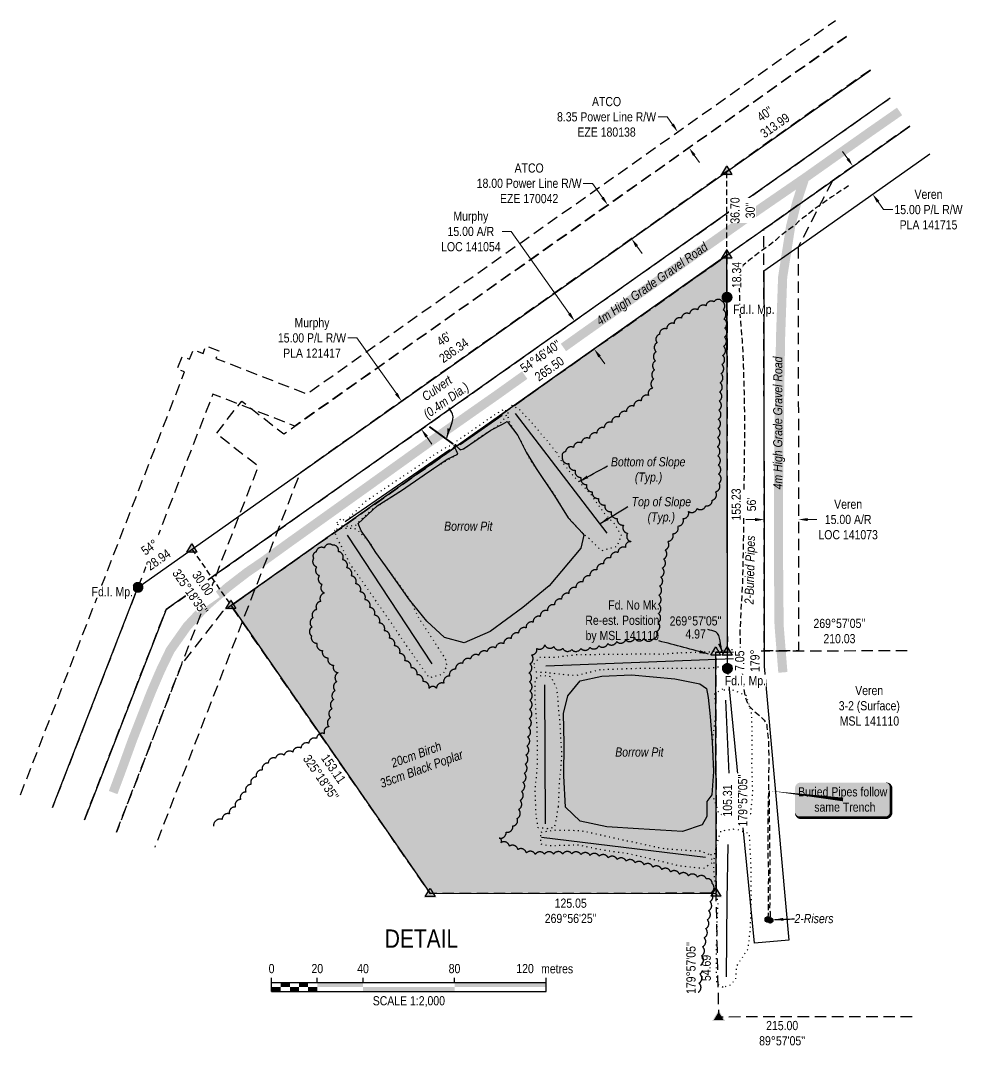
# Model space of a CAD drawing. Extents: x 504234 to 508182, y 6029505 to 6032525.
# Drawn here: x 506170 to 507200, y 6029527 to 6030646 of the extents above; entities that cross this region are included whole.
import ezdxf
from ezdxf.enums import TextEntityAlignment as Align

# ---------------------------------------------------------------- set-up
doc = ezdxf.new("R2010")
doc.units = 0
doc.header["$LTSCALE"] = 5
doc.header["$PDSIZE"] = 0.5
for name, pattern in [('0', [1, 1, 0]), ('foc-ACCESSROAD', [3.75, 2.5, -1.25]), ('foc-FLOWLINE', [3.75, 2.5, -1.25]), ('foc-TOPO', [1, 0.2, -0.8]), ('foc-TRAV', [1.875, 1.25, -0.625]), ('UG_PIPE', [1.875, 1.25, -0.625])]:
    doc.linetypes.add(name, pattern=pattern)
doc.layers.get('Defpoints').update_dxf_attribs({"color": 9})
for name, color, linetype, lineweight in [('AS-GENERAL', 48, 'Continuous', 18), ('C-AR-T', 13, 'Continuous', 9), ('C-RW-T', 13, 'Continuous', 9), ('C-WS-T', 13, 'Continuous', 9), ('F-AR-T', 190, 'Continuous', 9), ('F-EZE-T', 190, 'Continuous', 9), ('F-RW-T', 190, 'Continuous', 9), ('T-TEXT', 48, 'Continuous', 18)]:
    doc.layers.add(name, color=color, linetype=linetype, lineweight=lineweight)
for name, color, linetype in [('AS-PIPE-UG', 44, 'UG_PIPE'), ('AS-PIPE-UG-T', 44, 'Continuous'), ('AS-ROADS', 254, 'Continuous'), ('AS-SYMBOL', 7, 'Continuous'), ('C-AR', 13, 'foc-ACCESSROAD'), ('C-RW', 13, 'Continuous'), ('C-WS', 13, 'foc-ACCESSROAD'), ('CG-NOTES', 7, 'Continuous'), ('DETAIL-T', 7, 'Continuous'), ('F-AR', 190, 'foc-ACCESSROAD'), ('F-EZE', 190, 'foc-FLOWLINE'), ('F-RW', 190, 'Continuous'), ('L-BD', 7, 'Continuous'), ('L-MON', 1, 'Continuous'), ('P-PROPOSED', 10, 'Continuous'), ('P-PROPOSED-H', 21, 'Continuous'), ('P-TRAV', 4, 'foc-TRAV'), ('T-BUSH', 110, '0'), ('T-BUSH-T', 110, 'Continuous'), ('T-LOW-AREA', 48, 'foc-TOPO'), ('T-SLOPE', 48, 'Continuous'), ('T-WATER', 160, 'Continuous'), ('T-WATER-H', 133, 'Continuous'), ('T-WATER-T', 170, 'Continuous')]:
    doc.layers.add(name, color=color, linetype=linetype)
doc.styles.add('80', font='ARIALN.TTF', dxfattribs={"height": 10})
doc.styles.add('80CG', font='ARIALN.TTF', dxfattribs={"height": 10})
doc.styles.add('80L', font='ARIALN.TTF', dxfattribs={"height": 10})
doc.styles.add('80LS', font='ARIALNI.TTF', dxfattribs={"height": 10})
doc.dimstyles.new('Compass 5 000', dxfattribs={"dimscale": 5, "dimtxt": 9, "dimasz": 2, "dimexe": 0.2, "dimexo": 0.0625, "dimgap": 0.5, "dimtad": 0, "dimtih": 1, "dimtoh": 1, "dimzin": 0, "dimdsep": 46, "dimtxsty": '80CG', "dimcen": 0.1, "dimse1": 1, "dimse2": 1, "dimclrd": 256, "dimclrt": 256, "dimaunit": 1, "dimadec": 4, "dimazin": 0, "dimtfac": 0.06, "dimtofl": 0, "dimtmove": 0, "dimatfit": 1, "dimfxl": 0.2, "dimtolj": 1, "dimtzin": 0, "dimlwd": -1, "dimarcsym": 0})

# ---------------------------------------------------------------- blocks, each defined once
blk = doc.blocks.new('TRIA')
blk.add_hatch(color=255).paths.add_polyline_path([(-0.04, 1.52), (-1.47, -0.87), (1.39, -0.87)])
blk = doc.blocks.new('TRIAA')
blk.add_blockref('TRIA', (0, 0))
blk = doc.blocks.new('TRIB')
at = {"color": 1}
blk.add_lwpolyline([(-1.12, -0.67), (-0.04, 1.13), (1.04, -0.67)], close=True, dxfattribs=at)
blk = doc.blocks.new('TRIBB')
blk.add_blockref('TRIB', (0, 0))
blk = doc.blocks.new('TRICC')
for name in ['TRIAA', 'TRIBB']:
    blk.add_blockref(name, (0, 0))
blk = doc.blocks.new('plspike')
blk.add_blockref('TRICC', (0, 0))
blk = doc.blocks.new('*D52')
at = {"layer": 'C-AR-T', "transparency": 16777216}
for p, q in [((506973, 6030101.3), (506963, 6030101.3)), ((507030.5, 6030101.4), (507040.5, 6030101.4))]:
    blk.add_line(p, q, dxfattribs=at)
for points in [[(506973, 6030103), (506973, 6030099.6), (506983, 6030101.3)], [(507030.5, 6030103), (507030.5, 6030099.7), (507020.5, 6030101.4)]]:
    blk.add_solid(points, dxfattribs=at)
at = {"layer": 'Defpoints', "color": 0, "transparency": 16777216}
for p in [(506982.9, 6030228), (507020.4, 6030228), (507020.5, 6030101.4)]:
    blk.add_point(p, dxfattribs=at)
at = {"layer": 'C-AR-T', "transparency": 16777216, "insert": (507074.8, 6030101.4), "char_height": 10, "attachment_point": 5, "style": '80CG'}
blk.add_mtext('\\A1;Veren\\P15.00 A/R\\PLOC 141073', dxfattribs=at)
blk = doc.blocks.new('fdia')
at = {"color": 255, "const_width": 1}
blk.add_lwpolyline([(-0.5, 0, 1), (0.5, 0, 1)], format="xyb", close=True, dxfattribs=at)
blk = doc.blocks.new('Fdiaa')
blk.add_blockref('fdia', (0, 0))
blk = doc.blocks.new('fdib')
at = {"color": 1, "const_width": 1.6}
blk.add_lwpolyline([(-0.4, 0, 1), (0.4, 0, 1)], format="xyb", close=True, dxfattribs=at)
at = {"color": 1}
blk.add_circle((0, 0), 0.8, dxfattribs=at)
blk = doc.blocks.new('Fdibb')
blk.add_blockref('fdib', (0, 0))
blk = doc.blocks.new('fdicc')
for name in ['Fdibb', 'Fdiaa']:
    blk.add_blockref(name, (0, 0))
blk = doc.blocks.new('FDI')
blk.add_blockref('fdicc', (0, 0))
blk = doc.blocks.new('RISER')
h = blk.add_hatch(color=255)
h.dxf.hatch_style = 1
edge = h.paths.add_edge_path()
edge.add_arc((0, 0), 0.7, 0, 360)
blk.add_hatch(color=48).paths.add_polyline_path([(0.58, -0.15), (-0.58, -0.15, 0.774597)])
at = {"color": 48}
blk.add_line((-0.58, -0.15), (0.58, -0.15), dxfattribs=at)
blk.add_circle((0, 0), 0.6, dxfattribs=at)
blk = doc.blocks.new('*D53')
at = {"layer": 'Defpoints', "color": 0, "transparency": 16777216}
for p in [(506861.3, 6030479.6), (506812.1, 6030444.9), (506887.3, 6030442.9)]:
    blk.add_point(p, dxfattribs=at)
at = {"layer": 'F-EZE-T', "transparency": 16777216}
for p, q in [((506795.4, 6030468.6), (506785.4, 6030468.6)), ((506806.4, 6030453.1), (506795.4, 6030468.6)), ((506843.9, 6030400), (506849.6, 6030391.8))]:
    blk.add_line(p, q, dxfattribs=at)
for points in [[(506807.7, 6030454), (506805, 6030452.1), (506812.1, 6030444.9)], [(506845.2, 6030400.9), (506842.5, 6030399), (506838.1, 6030408.1)]]:
    blk.add_solid(points, dxfattribs=at)
at = {"layer": 'F-EZE-T', "transparency": 16777216, "insert": (506726.2, 6030468.6), "char_height": 10, "attachment_point": 5, "style": '80CG'}
blk.add_mtext('\\A1;ATCO\\P18.00 Power Line R/W\\PEZE 170042', dxfattribs=at)
blk = doc.blocks.new('*D54')
at = {"layer": 'Defpoints', "color": 0, "transparency": 16777216}
for p in [(506775.8, 6030318.3), (506788.1, 6030326.9), (506809.7, 6030296.3)]:
    blk.add_point(p, dxfattribs=at)
at = {"layer": 'F-AR-T', "transparency": 16777216}
for p, q in [((506706.7, 6030416), (506696.7, 6030416)), ((506770, 6030326.4), (506706.7, 6030416)), ((506803.2, 6030279.5), (506808.9, 6030271.3))]:
    blk.add_line(p, q, dxfattribs=at)
for points in [[(506771.4, 6030327.4), (506768.7, 6030325.5), (506775.8, 6030318.3)], [(506804.5, 6030280.4), (506801.8, 6030278.5), (506797.4, 6030287.6)]]:
    blk.add_solid(points, dxfattribs=at)
at = {"layer": 'F-AR-T', "transparency": 16777216, "insert": (506662.5, 6030416), "char_height": 10, "attachment_point": 5, "style": '80CG'}
blk.add_mtext('\\A1;Murphy\\P15.00 A/R\\PLOC 141054', dxfattribs=at)
blk = doc.blocks.new('*D55')
at = {"layer": 'Defpoints', "color": 0, "transparency": 16777216}
for p in [(506888.4, 6030524.7), (506888.6, 6030524.9), (506900.6, 6030507.4)]:
    blk.add_point(p, dxfattribs=at)
at = {"layer": 'F-EZE-T', "transparency": 16777216}
for p, q in [((506877.1, 6030541.2), (506867.1, 6030541.2)), ((506882.9, 6030533), (506877.1, 6030541.2)), ((506906.6, 6030499.4), (506912.4, 6030491.2))]:
    blk.add_line(p, q, dxfattribs=at)
for points in [[(506884.2, 6030534), (506881.5, 6030532.1), (506888.6, 6030524.9)], [(506908, 6030500.3), (506905.3, 6030498.4), (506900.9, 6030507.5)]]:
    blk.add_solid(points, dxfattribs=at)
at = {"layer": 'F-EZE-T', "transparency": 16777216, "insert": (506810.8, 6030541.2), "char_height": 10, "attachment_point": 5, "style": '80CG'}
blk.add_mtext('\\A1;ATCO\\P8.35 Power Line R/W\\PEZE 180138', dxfattribs=at)
blk = doc.blocks.new('*D56')
at = {"layer": 'C-RW-T', "transparency": 16777216}
for p, q in [((507074.3, 6030495.4), (507068.6, 6030503.5)), ((507107.5, 6030448.4), (507113.5, 6030439.9)), ((507113.5, 6030439.9), (507123.5, 6030439.9))]:
    blk.add_line(p, q, dxfattribs=at)
for points in [[(507075.7, 6030496.3), (507073, 6030494.4), (507080.1, 6030487.2)], [(507108.8, 6030449.4), (507106.1, 6030447.5), (507101.7, 6030456.6)]]:
    blk.add_solid(points, dxfattribs=at)
at = {"layer": 'Defpoints', "color": 0, "transparency": 16777216}
for p in [(507125.4, 6030519.2), (507147, 6030488.6), (507101.7, 6030456.6)]:
    blk.add_point(p, dxfattribs=at)
at = {"layer": 'C-RW-T', "transparency": 16777216, "insert": (507162.6, 6030439.9), "char_height": 10, "attachment_point": 5, "style": '80CG'}
blk.add_mtext('\\A1;Veren\\P15.00 P/L R/W\\PPLA 141715', dxfattribs=at)
blk = doc.blocks.new('*U57')
h = blk.add_hatch(color=50)
edge = h.paths.add_edge_path()
edge.add_line((-46.5, -20), (46.5, -20))
edge.add_arc((46.5, -14), 6, 270, 360)
edge.add_line((52.5, -14), (52.5, 12.5))
edge.add_arc((46.5, 12.5), 6, 0, 90)
edge.add_line((46.5, 18.5), (-46.5, 18.5))
edge.add_arc((-46.5, 12.5), 6, 90, 180)
edge.add_line((-52.5, 12.5), (-52.5, -14))
edge.add_arc((-46.5, -14), 6, 180, 270)
at = {"flags": 128}
blk.add_lwpolyline([(-46.5, -20, 3, 3, 0), (46.5, -20, 3, 3, 0.414214), (52.5, -14, 3, 3, 0), (52.5, 12.5, 3, 0, 0.414214), (46.5, 18.5, 0, 0, 0), (-46.5, 18.5, 0, 0, 0.414214), (-52.5, 12.5, 0, 0, 0), (-52.5, -14, 0, 3, 0.414214)], format="xyseb", close=True, dxfattribs=at)
at = {"color": 1, "style": '80'}
blk.add_attdef('ENTER_TEXT_001', (-26.8, -4.9), '', height=10, dxfattribs=at)
blk = doc.blocks.new('*U39')
at = {"color": 0}
for p, q in [((-150, 0), (-150, 15)), ((-100, 10), (-100, 15)), ((-50, 10), (-50, 15)), ((50, 10), (50, 15)), ((150.2, 0), (150.2, 15)), ((-150, 10), (150.2, 10)), ((-150, 0), (150.2, 0))]:
    blk.add_line(p, q, dxfattribs=at)
for points in [[(-150, 5), (-140, 5), (-150, 0), (-140, 0)], [(-140, 10), (-130, 10), (-140, 5), (-130, 5)], [(-130, 5), (-120, 5), (-130, 0), (-120, 0)], [(-120, 10), (-110, 10), (-120, 5), (-110, 5)], [(-110, 5), (-100, 5), (-110, 0), (-100, 0)], [(-100, 10), (-50, 10), (-100, 5), (-50, 5)], [(-50, 5), (50, 5), (-50, 0), (50, 0)], [(50, 10), (150.2, 10), (50, 5), (150.2, 5)]]:
    blk.add_solid(points, dxfattribs=at)
at = {"color": 0, "style": '80'}
blk.add_text('metres', height=10, dxfattribs=at).set_placement((162.2, 20), align=Align.CENTER)
at = {"color": 0, "char_height": 10, "style": '80'}
for s, insert, attachment_point in [('0', (-150, 30.2), 2), ('20', (-100, 30.2), 2), ('40', (-50, 30.2), 2), ('80', (50, 30.2), 2), ('120', (136.7, 30.2), 3), ('SCALE 1:2,000', (0.1, -5), 2)]:
    blk.add_mtext(s, dxfattribs=dict(at, insert=insert, attachment_point=attachment_point))
blk = doc.blocks.new('STRIA')
blk.add_hatch(color=255).paths.add_polyline_path([(-0.04, 1.52), (-1.47, -0.87), (1.39, -0.87)])
blk = doc.blocks.new('STRIAA')
blk.add_blockref('STRIA', (0, 0))
blk = doc.blocks.new('STRIB')
at = {"color": 1}
blk.add_solid([(-1.12, -0.67), (-0.04, 1.13), (1.04, -0.67)], dxfattribs=at)
blk = doc.blocks.new('STRIBB')
blk.add_blockref('STRIB', (0, 0))
blk = doc.blocks.new('STRICC')
for name in ['STRIAA', 'STRIBB']:
    blk.add_blockref(name, (0, 0))
blk = doc.blocks.new('fdspike')
blk.add_blockref('STRICC', (0, 0))
blk = doc.blocks.new('*D59')
at = {"layer": 'Defpoints', "color": 0, "transparency": 16777216}
for p in [(506586.8, 6030230.7), (506565.9, 6030215.9), (506587.5, 6030185.3)]:
    blk.add_point(p, dxfattribs=at)
at = {"layer": 'F-RW-T', "transparency": 16777216}
for p, q in [((506538, 6030299.8), (506528, 6030299.8)), ((506581.1, 6030238.9), (506538, 6030299.8)), ((506614.2, 6030191.9), (506620, 6030183.8))]:
    blk.add_line(p, q, dxfattribs=at)
for points in [[(506582.4, 6030239.8), (506579.7, 6030237.9), (506586.8, 6030230.7)], [(506615.6, 6030192.9), (506612.8, 6030191), (506608.4, 6030200.1)]]:
    blk.add_solid(points, dxfattribs=at)
at = {"layer": 'F-RW-T', "transparency": 16777216, "insert": (506488.9, 6030299.8), "char_height": 10, "attachment_point": 5, "style": '80CG'}
blk.add_mtext('\\A1;Murphy\\P15.00 P/L R/W\\PPLA 121417', dxfattribs=at)

msp = doc.modelspace()

# ---------------------------------------------------------------- hatches: boundary and pattern name
at = {"layer": 'P-PROPOSED-H'}
h = msp.add_hatch(color=256, dxfattribs=at)
h.dxf.hatch_style = 1
h.paths.add_polyline_path([(506930.534, 6029693.166), (506930.254, 6029956.514), (506942.797, 6029956.553), (506942.359, 6030389.983), (506400.461, 6030007.393), (506618.223, 6029692.843)])
at = {"layer": 'T-WATER-H'}
h = msp.add_hatch(color=256, dxfattribs=at)
h.dxf.hatch_style = 1
h.paths.add_polyline_path([(506785.946, 6030084.214), (506782.531, 6030070.041), (506748.269, 6030028.874), (506719.401, 6030005.346), (506683.661, 6029979.019), (506655.141, 6029966.791), (506633.639, 6029972.664), (506614.276, 6029990.316), (506595.651, 6030013.616), (506569.089, 6030050.826), (506558.701, 6030065.206), (506550.874, 6030077.516), (506542.781, 6030088.874), (506539.499, 6030097.029), (506560.034, 6030116.314), (506586.584, 6030133.071), (506611.396, 6030150.151), (506636.531, 6030167.226), (506648.196, 6030172.924), (506647.199, 6030175.801), (506644.679, 6030180.639), (506644.229, 6030182.934), (506646.116, 6030182.216), (506646.954, 6030181.451), (506650.936, 6030177.569), (506654.296, 6030178.564), (506684.466, 6030199.064), (506697.266, 6030205.716), (506702.126, 6030208.639), (506713.981, 6030193.276), (506722.794, 6030174.934), (506733.966, 6030157.179), (506754.036, 6030127.299), (506768.981, 6030103.406), (506784.706, 6030086.309)])
h = msp.add_hatch(color=256, dxfattribs=at)
h.dxf.hatch_style = 1
h.paths.add_polyline_path([(506915.314, 6029767.814), (506893.824, 6029760.766), (506845.581, 6029763.619), (506811.129, 6029765.611), (506781.991, 6029771.746), (506765.796, 6029787.349), (506764.051, 6029821.339), (506764.329, 6029856.856), (506763.911, 6029889.626), (506768.471, 6029908.981), (506782.051, 6029925.019), (506805.791, 6029930.246), (506838.191, 6029931.811), (506885.489, 6029927.376), (506912.639, 6029921.774), (506919.909, 6029916.656), (506921.846, 6029907.046), (506924.106, 6029886.304), (506926.149, 6029858.194), (506927.769, 6029826.194), (506925.906, 6029800.549), (506920.341, 6029793.221), (506920.451, 6029776.896)])

# ---------------------------------------------------------------- linework, layer by layer
at = {"layer": 'AS-GENERAL', "const_width": 1.999, "flags": 128}
msp.add_lwpolyline([(506643.259, 6030183.784), (506617.141, 6030202.851)], dxfattribs=at)
at = {"layer": 'AS-PIPE-UG', "flags": 128}
for points in [[(507075.121, 6030465.846), (507057.046, 6030453.746), (507038.006, 6030440.649), (507027.871, 6030432.449), (507025.041, 6030430.456), (507020.514, 6030426.906), (507016.776, 6030422.679), (507012.171, 6030419.781), (507001.519, 6030411.954), (506995.384, 6030406.271), (506988.529, 6030400.879), (506978.384, 6030393.446), (506972.849, 6030389.584), (506968.219, 6030385.704), (506965.444, 6030383.736), (506959.816, 6030379.034), (506957.829, 6030376.396), (506956.141, 6030372.246), (506955.849, 6030360.174), (506955.874, 6030351.269), (506956.006, 6030342.886), (506956.411, 6030325.164), (506958.964, 6030297.021), (506960.241, 6030269.279), (506961.061, 6030240.909), (506961.559, 6030208.656), (506961.386, 6030183.554), (506961.124, 6030158.646), (506960.699, 6030122.494), (506960.581, 6030093.599), (506959.821, 6030057.959), (506959.111, 6030028.029), (506957.664, 6030003.081), (506956.474, 6029979.644), (506956.811, 6029962.619), (506957.214, 6029952.041), (506958.646, 6029938.206), (506959.986, 6029925.536), (506960.691, 6029917.181), (506962.296, 6029908.049), (506963.759, 6029903.574), (506965.436, 6029899.134), (506971.604, 6029892.286), (506977.949, 6029887.384), (506981.046, 6029884.156), (506982.944, 6029882.056), (506984.181, 6029880.274), (506985.871, 6029877.546), (506985.846, 6029874.751), (506987.499, 6029862.529), (506988.039, 6029842.524), (506987.799, 6029805.104), (506987.046, 6029780.844), (506987.146, 6029731.189), (506987.701, 6029716.524), (506987.376, 6029690.311), (506987.256, 6029676.034), (506987.324, 6029672.586), (506986.991, 6029664.536)], [(506988.354, 6029805.021), (506988.544, 6029780.949), (506989.161, 6029730.994), (506989.304, 6029716.706), (506989.174, 6029690.484), (506988.924, 6029676.431), (506989.441, 6029673.064), (506989.669, 6029663.596)]]:
    msp.add_lwpolyline(points, dxfattribs=at)
at = {"layer": 'AS-ROADS', "const_width": 9.995, "flags": 128}
for points in [[(507130.978, 6030547.179), (507097.651, 6030523.969), (507027.354, 6030474.354), (506962.889, 6030430.059), (506876.414, 6030369.096), (506782.791, 6030302.959), (506691.604, 6030237.899), (506616.529, 6030185.334), (506544.004, 6030133.354), (506465.946, 6030077.651), (506435.074, 6030055.371), (506418.156, 6030043.854), (506396.461, 6030027.159), (506373.459, 6030007.134), (506352.564, 6029984.966), (506334.041, 6029958.731), (506323.599, 6029937.051), (506313.331, 6029913.176), (506302.944, 6029886.809), (506292.746, 6029860.636), (506281.761, 6029830.354), (506271.631, 6029803.164)], [(507003.476, 6029934.416), (506999.331, 6029985.876), (506998.699, 6030056.794), (506998.614, 6030126.364), (506999.096, 6030181.916), (506999.974, 6030242.074), (507000.961, 6030300.914), (507003.209, 6030365.954), (507012.036, 6030422.169), (507018.786, 6030448.339), (507027.311, 6030474.329)]]:
    msp.add_lwpolyline(points, dxfattribs=at)
at = {"layer": 'C-AR', "flags": 128}
for points in [[(507020.181, 6030399.033), (507020.631, 6029958.094), (506983.122, 6029958.058), (506982.71, 6030372.556), (506982.664, 6030418.414), (507057.575, 6030471.311), (507020.181, 6030399.033)], [(506942.797, 6029956.553), (506930.254, 6029956.514), (506930.534, 6029693.166), (506618.223, 6029692.843), (506400.464, 6030007.389), (506942.359, 6030389.983), (506942.797, 6029956.553)]]:
    msp.add_lwpolyline(points, close=True, dxfattribs=at)
at = {"layer": 'C-RW'}
msp.add_lwpolyline([(507163.925, 6030500.517), (507020.182, 6030399.018), (506982.71, 6030372.556), (506983.111, 6029958.058), (506983.086, 6029940.693), (507009.928, 6029642.076), (506972.577, 6029638.736), (506942.879, 6029938.686), (506942.469, 6030344.166), (506942.359, 6030389.983), (506982.665, 6030418.4), (507057.567, 6030471.287), (507142.309, 6030531.13)], dxfattribs=at)
at = {"layer": 'C-WS', "flags": 128}
msp.add_lwpolyline([(507144.594, 6029558.213), (506933.546, 6029557.986), (506930.534, 6029693.166), (506930.254, 6029956.514), (506942.797, 6029956.553), (506983.122, 6029958.058), (507020.631, 6029958.094), (507144.163, 6029958.215)], dxfattribs=at)
at = {"layer": 'CG-NOTES', "flags": 128}
msp.add_lwpolyline([(506988.937, 6029805.067, 0, 3.998, 0), (507069.23, 6029795.623, 0, 0, 0)], format="xyseb", dxfattribs=at)
at = {"layer": 'F-AR', "flags": 128}
for points in [[(506240.265, 6029773.384), (506329.44, 6030003.088), (507120.668, 6030561.779)], [(507142.306, 6030531.135), (507057.571, 6030471.298), (506982.665, 6030418.405), (506945.187, 6030391.941), (506415.724, 6030018.117), (506391.23, 6030000.823), (506346.556, 6029943.576), (506275.217, 6029759.817)]]:
    msp.add_lwpolyline(points, dxfattribs=at)
at = {"layer": 'F-EZE', "flags": 128}
for points in [[(506170.386, 6029800.51), (506349.759, 6030262.606), (506341.663, 6030265.831), (506347.211, 6030279.758), (506355.247, 6030276.556), (506359.342, 6030287.017), (506369.869, 6030282.899), (506373.084, 6030291.087), (506387.039, 6030285.61), (506383.832, 6030277.439), (506483.225, 6030238.6), (507060.867, 6030646.471)], [(507073.089, 6030629.162), (506470.18, 6030203.435), (506423.971, 6030221.489), (506409.276, 6030227.215), (506380.596, 6030238.437), (506298.577, 6030027.172), (506205.379, 6029786.926)], [(506275.219, 6029759.816), (506346.558, 6029943.574), (506384.843, 6030042.193), (506409.384, 6030105.407), (506430.346, 6030159.406), (506384.415, 6030195.284), (506409.29, 6030227.181), (506412.117, 6030230.746), (506423.971, 6030221.489), (506458.047, 6030194.869), (506470.18, 6030203.435), (507073.09, 6030629.161)], [(507099.048, 6030592.398), (506475.887, 6030152.363), (506451.339, 6030089.142), (506426.82, 6030025.966), (506414.205, 6029993.476), (506317.17, 6029743.532)]]:
    msp.add_lwpolyline(points, dxfattribs=at)
at = {"layer": 'F-RW'}
for points in [[(506205.443, 6029786.901), (506298.575, 6030027.174), (507099.045, 6030592.403)], [(507120.67, 6030561.777), (506329.44, 6030003.075), (506240.267, 6029773.383)]]:
    msp.add_lwpolyline(points, dxfattribs=at)
at = {"layer": 'P-PROPOSED'}
msp.add_lwpolyline([(506930.534, 6029693.166), (506930.254, 6029956.514), (506942.797, 6029956.553), (506942.359, 6030389.983), (506400.461, 6030007.393), (506618.223, 6029692.843)], close=True, dxfattribs=at)
at = {"layer": 'P-TRAV'}
msp.add_line((506357.792, 6030069.027), (506400.461, 6030007.393), dxfattribs=at)
at = {"layer": 'P-TRAV', "flags": 128}
msp.add_lwpolyline([(506942.359, 6030389.983), (506942.266, 6030481.678)], dxfattribs=at)
at = {"layer": 'T-BUSH', "flags": 128}
msp.add_lwpolyline([(506910.948, 6029585.033, 0.52056705), (506911.847, 6029594.988, 0.52056705), (506912.746, 6029604.942, 0.52056705), (506913.646, 6029614.896, 0.52056705), (506914.545, 6029624.85, 0.52056705), (506915.727, 6029634.767, 0.52056705), (506917.43, 6029644.616, 0.52056705), (506919.134, 6029654.464, 0.52056705), (506920.837, 6029664.313, 0.52056705), (506922.377, 6029674.186, 0.52056705), (506923.717, 6029684.091, 0.52056705), (506925.056, 6029693.995, 0.52056705), (506926.208, 6029703.915, 0.52056705), (506919.953, 6029708.832, 0.52056705), (506910.181, 6029710.908, 0.52056705), (506900.276, 6029712.24, 0.52056705), (506890.436, 6029713.898, 0.52056705), (506880.778, 6029716.474, 0.52056705), (506871.121, 6029719.05, 0.52056705), (506861.464, 6029721.626, 0.52056705), (506851.807, 6029724.202, 0.52056705), (506842.063, 6029726.391, 0.52056705), (506832.236, 6029728.215, 0.52056705), (506822.409, 6029730.04, 0.52056705), (506812.583, 6029731.864, 0.52056705), (506802.75, 6029733.646, 0.52056705), (506792.795, 6029734.533, 0.52056705), (506782.839, 6029735.421, 0.52056705), (506772.882, 6029736.245, 0.52056705), (506762.888, 6029736.114, 0.52056705), (506752.894, 6029735.983, 0.52056705), (506742.9, 6029735.851, 0.52056705), (506732.906, 6029735.72, 0.52056705), (506723.211, 6029737.177, 0.52056705), (506713.944, 6029740.923, 0.52056705), (506704.678, 6029744.669, 0.52056705), (506695.412, 6029748.414, 0.52056705), (506693.527, 6029753.427, 0.52056705), (506701.013, 6029760.049, 0.52056705), (506708.5, 6029766.671, 0.52056705), (506713.08, 6029774.897, 0.52056705), (506714.696, 6029784.76, 0.52056705), (506716.311, 6029794.624, 0.52056705), (506717.927, 6029804.487, 0.52056705), (506719.543, 6029814.35, 0.52056705), (506720.842, 6029824.255, 0.52056705), (506721.801, 6029834.203, 0.52056705), (506722.76, 6029844.152, 0.52056705), (506723.72, 6029854.1, 0.52056705), (506724.679, 6029864.049, 0.52056705), (506725.638, 6029873.997, 0.52056705), (506726.362, 6029883.961, 0.52056705), (506726.658, 6029893.951, 0.52056705), (506726.953, 6029903.941, 0.52056705), (506727.056, 6029913.93, 0.52056705), (506726.545, 6029923.911, 0.52056705), (506726.033, 6029933.893, 0.52056705), (506727.157, 6029943.796, 0.52056705), (506728.624, 6029953.682, 0.52056705), (506734.528, 6029960.635, 0.52056705), (506743.32, 6029964.386, 0.52056705), (506753.14, 6029962.527, 0.52056705), (506762.96, 6029960.668, 0.52056705), (506772.795, 6029959.269, 0.52056705), (506782.712, 6029960.509, 0.52056705), (506792.63, 6029961.75, 0.52056705), (506802.455, 6029963.499, 0.52056705), (506812.177, 6029965.82, 0.52056705), (506821.906, 6029968.1, 0.52056705), (506831.75, 6029969.833, 0.52056705), (506841.593, 6029971.567, 0.52056705), (506851.566, 6029971.28, 0.52056705), (506861.55, 6029970.819, 0.52056705), (506865.441, 6029979.012, 0.52056705), (506867.194, 6029988.758, 0.52056705), (506867.433, 6029998.75, 0.52056705), (506867.672, 6030008.742, 0.52056705), (506867.911, 6030018.734, 0.52056705), (506868.725, 6030028.675, 0.52056705), (506870.249, 6030038.553, 0.52056705), (506871.773, 6030048.431, 0.52056705), (506873.296, 6030058.308, 0.52056705), (506874.82, 6030068.186, 0.52056705), (506877.67, 6030077.546, 0.52056705), (506883.245, 6030085.841, 0.52056705), (506888.821, 6030094.137, 0.52056705), (506894.396, 6030102.432, 0.52056705), (506900.324, 6030110.261, 0.52056705), (506909.817, 6030113.387, 0.52056705), (506919.311, 6030116.513, 0.52056705), (506926.176, 6030122.449, 0.52056705), (506929.929, 6030131.712, 0.52056705), (506933.644, 6030140.982, 0.52056705), (506933.213, 6030150.968, 0.52056705), (506932.782, 6030160.953, 0.52056705), (506932.351, 6030170.938, 0.52056705), (506931.92, 6030180.924, 0.52056705), (506932.061, 6030190.908, 0.52056705), (506932.525, 6030200.892, 0.52056705), (506932.989, 6030210.876, 0.52056705), (506933.452, 6030220.86, 0.52056705), (506933.916, 6030230.844, 0.52056705), (506934.38, 6030240.828, 0.52056705), (506934.843, 6030250.812, 0.52056705), (506935.79, 6030260.761, 0.52056705), (506936.752, 6030270.71, 0.52056705), (506937.714, 6030280.658, 0.52056705), (506938.675, 6030290.606, 0.52056705), (506939.637, 6030300.555, 0.52056705), (506939.96, 6030310.507, 0.52056705), (506939.107, 6030320.465, 0.52056705), (506938.253, 6030330.423, 0.52056705), (506936.715, 6030340.073, 0.52056705), (506928.384, 6030339.274, 0.52056705), (506919.406, 6030334.881, 0.52056705), (506910.429, 6030330.488, 0.52056705), (506901.451, 6030326.095, 0.52056705), (506892.612, 6030321.475, 0.52056705), (506884.578, 6030315.529, 0.52056705), (506876.544, 6030309.584, 0.52056705), (506868.51, 6030303.638, 0.52056705), (506865.996, 6030294.586, 0.52056705), (506865.082, 6030284.633, 0.52056705), (506864.168, 6030274.68, 0.52056705), (506863.253, 6030264.728, 0.52056705), (506862.339, 6030254.775, 0.52056705), (506861.425, 6030244.822, 0.52056705), (506856.736, 6030237.008, 0.52056705), (506848.668, 6030231.108, 0.52056705), (506840.601, 6030225.208, 0.52056705), (506832.533, 6030219.308, 0.52056705), (506824.466, 6030213.408, 0.52056705), (506816.398, 6030207.508, 0.52056705), (506808.331, 6030201.608, 0.52056705), (506800.263, 6030195.708, 0.52056705), (506792.111, 6030189.94, 0.52056705), (506783.384, 6030185.069, 0.52056705), (506774.656, 6030180.198, 0.52056705), (506765.929, 6030175.327, 0.52056705), (506762.497, 6030169.438, 0.52056705), (506769.666, 6030162.474, 0.52056705), (506776.618, 6030155.314, 0.52056705), (506782.801, 6030147.461, 0.52056705), (506788.983, 6030139.608, 0.52056705), (506795.18, 6030131.767, 0.52056705), (506802.065, 6030124.522, 0.52056705), (506808.95, 6030117.277, 0.52056705), (506815.796, 6030109.996, 0.52056705), (506822.58, 6030102.656, 0.52056705), (506829.364, 6030095.316, 0.52056705), (506833.727, 6030086.425, 0.52056705), (506837.558, 6030077.194, 0.52056705), (506831.553, 6030070.932, 0.52056705), (506823.255, 6030065.361, 0.52056705), (506815.133, 6030059.562, 0.52056705), (506807.625, 6030052.964, 0.52056705), (506800.118, 6030046.366, 0.52056705), (506792.61, 6030039.768, 0.52056705), (506785.067, 6030033.213, 0.52056705), (506777.289, 6030026.936, 0.52056705), (506769.512, 6030020.659, 0.52056705), (506761.734, 6030014.382, 0.52056705), (506753.956, 6030008.104, 0.52056705), (506746.179, 6030001.827, 0.52056705), (506738.401, 6029995.55, 0.52056705), (506730.623, 6029989.273, 0.52056705), (506722.796, 6029983.061, 0.52056705), (506714.65, 6029977.271, 0.52056705), (506706.503, 6029971.481, 0.52056705), (506698.356, 6029965.691, 0.52056705), (506689.54, 6029961.086, 0.52056705), (506680.375, 6029957.1, 0.52056705), (506671.209, 6029953.114, 0.52056705), (506662.044, 6029949.128, 0.52056705), (506653.427, 6029944.262, 0.52056705), (506645.82, 6029937.78, 0.52056705), (506639.115, 6029930.439, 0.52056705), (506633.022, 6029922.516, 0.52056705), (506624.944, 6029917.057, 0.52056705), (506616.745, 6029916.812, 0.52056705), (506610.166, 6029924.337, 0.52056705), (506603.588, 6029931.861, 0.52056705), (506597.009, 6029939.385, 0.52056705), (506590.43, 6029946.909, 0.52056705), (506584.693, 6029955.081, 0.52056705), (506579.109, 6029963.37, 0.52056705), (506573.525, 6029971.66, 0.52056705), (506567.941, 6029979.949, 0.52056705), (506562.524, 6029988.346, 0.52056705), (506557.255, 6029996.839, 0.52056705), (506551.985, 6030005.332, 0.52056705), (506546.715, 6030013.824, 0.52056705), (506541.597, 6030022.406, 0.52056705), (506536.715, 6030031.128, 0.52056705), (506531.834, 6030039.849, 0.52056705), (506526.953, 6030048.571, 0.52056705), (506522.364, 6030057.45, 0.52056705), (506517.813, 6030066.348, 0.52056705), (506511.161, 6030073.503, 0.52056705), (506502.315, 6030070.31, 0.52056705), (506493.325, 6030065.944, 0.52056705), (506490.734, 6030059.144, 0.52056705), (506494.059, 6030049.729, 0.52056705), (506496.985, 6030040.172, 0.52056705), (506499.911, 6030030.616, 0.52056705), (506502.723, 6030021.067, 0.52056705), (506498.4, 6030012.056, 0.52056705), (506494.078, 6030003.044, 0.52056705), (506489.86, 6029994.003, 0.52056705), (506488.904, 6029984.054, 0.52056705), (506488.406, 6029974.235, 0.52056705), (506494.432, 6029966.261, 0.52056705), (506500.457, 6029958.287, 0.52056705), (506506.482, 6029950.312, 0.52056705), (506512.508, 6029942.338, 0.52056705), (506517.532, 6029934.119, 0.52056705), (506515.86, 6029924.265, 0.52056705), (506514.189, 6029914.411, 0.52056705), (506512.518, 6029904.557, 0.52056705), (506510.846, 6029894.703, 0.52056705), (506509.175, 6029884.849, 0.52056705), (506507.503, 6029874.995, 0.52056705), (506502.43, 6029867.441, 0.52056705), (506493.91, 6029862.215, 0.52056705), (506485.391, 6029856.988, 0.52056705), (506476.871, 6029851.762, 0.52056705), (506467.956, 6029847.368, 0.52056705), (506458.525, 6029844.058, 0.52056705), (506449.094, 6029840.749, 0.52056705), (506441.13, 6029835.275, 0.52056705), (506434.56, 6029827.743, 0.52056705), (506428.003, 6029820.201, 0.52056705), (506422.31, 6029811.986, 0.52056705), (506416.617, 6029803.771, 0.52056705), (506410.924, 6029795.557, 0.52056705), (506405.231, 6029787.342, 0.52056705), (506398.72, 6029779.905, 0.52056705), (506390.798, 6029773.812, 0.52056705), (506381.307, 6029766.512, 0.52056705)], format="xyb", dxfattribs=at)
at = {"layer": 'T-LOW-AREA', "flags": 128}
for points in [[(506646.059, 6030182.841), (506645.891, 6030186.319), (506665.986, 6030200.141), (506682.936, 6030212.156), (506696.679, 6030220.989), (506700.139, 6030222.054), (506701.034, 6030213.989), (506691.581, 6030203.061), (506674.289, 6030192.806), (506658.454, 6030180.819), (506653.504, 6030177.764), (506651.181, 6030177.429), (506648.216, 6030180.484), (506646.036, 6030182.694)], [(506755.986, 6030175.004), (506759.856, 6030167.801), (506770.601, 6030153.371), (506792.796, 6030129.941), (506807.936, 6030108.546), (506819.584, 6030096.536), (506826.811, 6030084.266), (506822.294, 6030071.976), (506805.601, 6030067.154), (506791.996, 6030080.274), (506784.714, 6030086.301), (506768.414, 6030104.291), (506753.721, 6030128.726), (506737.281, 6030152.544), (506727.359, 6030166.606), (506716.749, 6030188.196), (506708.589, 6030200.771), (506703.479, 6030210.999), (506703.411, 6030220.104), (506706.806, 6030226.329), (506716.161, 6030221.164), (506727.831, 6030208.316), (506747.549, 6030185.474), (506755.344, 6030174.959)], [(506650.771, 6030183.504), (506696.564, 6030215.564)], [(506621.589, 6030171.519), (506632.519, 6030178.594), (506639.366, 6030182.031), (506643.706, 6030180.109), (506647.221, 6030175.749), (506648.486, 6030173.086), (506642.001, 6030169.051), (506626.889, 6030160.294), (506606.539, 6030146.506), (506588.001, 6030133.889), (506569.464, 6030121.676), (506554.969, 6030112.529), (506542.816, 6030101.816), (506536.161, 6030094.659), (506524.871, 6030093.739), (506518.819, 6030095.314), (506514.684, 6030096.416), (506521.459, 6030103.029), (506525.121, 6030098.766), (506546.894, 6030120.884), (506573.426, 6030138.731), (506603.854, 6030158.906), (506621.519, 6030171.651)], [(506515.599, 6030091.096), (506522.626, 6030091.899), (506530.201, 6030091.889), (506537.544, 6030091.321), (506542.909, 6030085.469), (506551.376, 6030077.011), (506559.261, 6030064.039), (506580.981, 6030034.854), (506595.044, 6030015.056), (506606.011, 6029993.121), (506623.999, 6029965.564), (506634.899, 6029948.384), (506636.096, 6029941.656), (506631.899, 6029932.406), (506617.136, 6029928.366), (506593.339, 6029962.031), (506576.366, 6029987.134), (506552.814, 6030021.109), (506530.874, 6030052.314), (506522.716, 6030068.981), (506515.089, 6030083.694), (506513.679, 6030089.746)], [(506803.716, 6029937.144), (506776.986, 6029930.746), (506760.806, 6029932.264), (506743.729, 6029934.249), (506734.364, 6029934.679), (506730.816, 6029942.469), (506737.371, 6029950.984), (506755.554, 6029951.039), (506777.871, 6029953.971), (506806.631, 6029954.206), (506826.974, 6029954.151), (506841.021, 6029954.831), (506869.806, 6029954.486), (506895.216, 6029956.111), (506922.214, 6029956.841), (506939.106, 6029958.786), (506950.724, 6029959.711), (506958.231, 6029955.451), (506962.426, 6029949.179), (506959.881, 6029940.996), (506945.609, 6029941.924), (506920.886, 6029938.484), (506893.044, 6029938.761), (506846.201, 6029938.619), (506803.834, 6029937.116)], [(506757.791, 6029787.286), (506755.681, 6029774.119), (506753.684, 6029764.964), (506745.741, 6029763.656), (506736.161, 6029764.641), (506733.899, 6029777.284), (506732.809, 6029805.891), (506735.519, 6029833.766), (506735.029, 6029874.409), (506732.549, 6029910.499), (506733.064, 6029927.719), (506739.841, 6029931.294), (506749.879, 6029929.969), (506756.354, 6029916.524), (506759.629, 6029878.721), (506761.716, 6029842.911), (506758.921, 6029811.176), (506757.906, 6029786.514)], [(506937.551, 6029916.134), (506928.786, 6029911.201), (506930.109, 6029890.654), (506926.184, 6029858.176), (506927.761, 6029826.206), (506925.929, 6029800.536), (506928.539, 6029795.004), (506932.956, 6029780.739), (506947.121, 6029773.709), (506968.466, 6029780.024), (506970.541, 6029804.076), (506969.701, 6029833.714), (506970.056, 6029864.494), (506969.326, 6029891.081), (506963.511, 6029909.001), (506948.814, 6029915.059), (506937.399, 6029914.929)], [(506924.734, 6029735.826), (506926.149, 6029726.261), (506916.556, 6029720.111), (506890.126, 6029723.014), (506864.571, 6029729.311), (506835.671, 6029736.119), (506804.924, 6029740.531), (506780.059, 6029745.714), (506747.949, 6029744.936), (506739.196, 6029746.799), (506738.884, 6029759.979), (506755.431, 6029762.311), (506782.686, 6029761.749), (506826.994, 6029751.896), (506874.206, 6029741.824), (506912.924, 6029739.331), (506924.571, 6029735.326)], [(506938.201, 6029590.349), (506931.369, 6029593.899), (506930.764, 6029622.789), (506931.424, 6029651.639), (506932.644, 6029681.774), (506927.889, 6029718.761), (506928.769, 6029734.846), (506931.794, 6029748.806), (506936.029, 6029761.419), (506951.531, 6029763.651), (506966.451, 6029758.541), (506968.251, 6029727.694), (506968.739, 6029685.759), (506967.556, 6029653.156), (506965.044, 6029631.849), (506952.884, 6029613.961), (506951.749, 6029599.739), (506946.499, 6029592.894), (506938.306, 6029590.176)]]:
    msp.add_lwpolyline(points, dxfattribs=at)
at = {"layer": 'T-SLOPE', "flags": 128}
for points in [[(506811.521, 6030086.551), (506711.399, 6030217.076)], [(506650.771, 6030183.504), (506696.564, 6030215.564)], [(506639.386, 6030177.424), (506525.121, 6030098.766)], [(506527.511, 6030084.136), (506619.876, 6029943.866)], [(506744.491, 6029941.654), (506950.001, 6029949.744)], [(506743.971, 6029769.044), (506743.479, 6029920.791)], [(506940.906, 6029904.069), (506945.691, 6029800.129)], [(506739.796, 6029754.436), (506919.044, 6029732.426)], [(506941.739, 6029601.899), (506942.679, 6029686.141), (506943.646, 6029746.354)]]:
    msp.add_lwpolyline(points, dxfattribs=at)
at = {"layer": 'T-WATER', "flags": 128}
for points in [[(506785.946, 6030084.214), (506782.531, 6030070.041), (506748.269, 6030028.874), (506719.401, 6030005.346), (506683.661, 6029979.019), (506655.141, 6029966.791), (506633.639, 6029972.664), (506614.276, 6029990.316), (506595.651, 6030013.616), (506569.089, 6030050.826), (506558.701, 6030065.206), (506550.874, 6030077.516), (506542.781, 6030088.874), (506539.499, 6030097.029), (506560.034, 6030116.314), (506586.584, 6030133.071), (506611.396, 6030150.151), (506636.531, 6030167.226), (506648.196, 6030172.924), (506647.199, 6030175.801), (506644.679, 6030180.639), (506644.229, 6030182.934), (506646.116, 6030182.216), (506646.954, 6030181.451), (506650.936, 6030177.569), (506654.296, 6030178.564), (506684.466, 6030199.064), (506697.266, 6030205.716), (506702.126, 6030208.639), (506713.981, 6030193.276), (506722.794, 6030174.934), (506733.966, 6030157.179), (506754.036, 6030127.299), (506768.981, 6030103.406), (506784.706, 6030086.309)], [(506915.314, 6029767.814), (506893.824, 6029760.766), (506845.581, 6029763.619), (506811.129, 6029765.611), (506781.991, 6029771.746), (506765.796, 6029787.349), (506764.051, 6029821.339), (506764.329, 6029856.856), (506763.911, 6029889.626), (506768.471, 6029908.981), (506782.051, 6029925.019), (506805.791, 6029930.246), (506838.191, 6029931.811), (506885.489, 6029927.376), (506912.639, 6029921.774), (506919.909, 6029916.656), (506921.846, 6029907.046), (506924.106, 6029886.304), (506926.149, 6029858.194), (506927.769, 6029826.194), (506925.906, 6029800.549), (506920.341, 6029793.221), (506920.451, 6029776.896)]]:
    msp.add_lwpolyline(points, close=True, dxfattribs=at)

# ---------------------------------------------------------------- block references
at = {"layer": 'AS-SYMBOL', "xscale": 4.997356050000005, "yscale": 4.997356050000005, "zscale": 4.997356050000005}
for p in [(506986.991, 6029664.536), (506989.669, 6029663.596)]:
    msp.add_blockref('RISER', p, dxfattribs=at)
at = {"layer": 'CG-NOTES', "color": 6}
ref = msp.add_blockref('*U57', (507069.23, 6029795.623), dxfattribs=dict(at, xscale=0.99947121, yscale=0.99947121, zscale=0.99947121))
ref.add_attrib('ENTER_TEXT_001', 'Buried Pipes follow', (507020.174, 6029798.951), dxfattribs={"layer": '0', "height": 9.99471, "style": '80'})
ref.add_attrib('ENTER_TEXT_002', ' same Trench', (507034.624, 6029782.294), dxfattribs={"layer": '0', "height": 9.99471, "style": '80'})
at = {"layer": 'DETAIL-T', "xscale": 0.99947121, "yscale": 0.99947121, "zscale": 0.99947121}
msp.add_blockref('*U39', (506594.674, 6029585.726), dxfattribs=at)
at = {"layer": 'L-MON'}
for name, p, xscale, yscale, zscale in [('plspike', (506942.344, 6030481.741), 4.997356050000002, 4.997356050000002, 4.997356050000002), ('plspike', (506357.801, 6030069.036), 4.997356050000002, 4.997356050000002, 4.997356050000002), ('FDI', (506298.726, 6030027.326), 4.997356050000006, 4.997356050000006, 4.997356050000006), ('plspike', (506930.254, 6029956.514), 4.997356050000002, 4.997356050000002, 4.997356050000002), ('plspike', (506618.236, 6029692.824), 4.997356050000002, 4.997356050000002, 4.997356050000002), ('plspike', (506930.534, 6029693.166), 4.997356050000002, 4.997356050000002, 4.997356050000002)]:
    msp.add_blockref(name, p, dxfattribs=dict(at, xscale=xscale, yscale=yscale, zscale=zscale))
at = {"layer": 'L-MON', "color": 6, "xscale": 4.997356050000001, "yscale": 4.997356050000001, "zscale": 4.997356050000001}
msp.add_blockref('fdspike', (506933.546, 6029557.986), dxfattribs=at)

# ---------------------------------------------------------------- texts
at = {"layer": 'AS-PIPE-UG-T', "insert": (506961.472, 6030008.874), "char_height": 9.99471, "attachment_point": 1, "rotation": 88.77839, "style": '80L'}
msp.add_mtext_dynamic_manual_height_columns('{\\fArial Narrow|b0|i1|c0|p34;2-Buried Pipes}', width=76.78007, gutter_width=50, heights=[12.817], dxfattribs=at)
at = {"layer": 'C-WS-T', "insert": (507031.606, 6029919.648), "char_height": 9.99471, "attachment_point": 1, "style": '80L'}
msp.add_mtext_dynamic_manual_height_columns('\\pi50.897;Veren\\P\\pi32.912;3-2 (Surface)\\P\\pi33.986;MSL 141110', width=131.4856, gutter_width=50, heights=[0], dxfattribs=at)
at = {"layer": 'DETAIL-T', "color": 3, "insert": (506605.327, 6029643.643), "char_height": 19.9894, "width": 223.73965, "attachment_point": 5, "style": '80CG'}
msp.add_mtext(' DETAIL', dxfattribs=at)
at = {"layer": 'L-BD', "color": 3, "style": '80L'}
for s, height, p in [("269°57'05''", 9.99471, (506908.096, 6029990.674)), ('4.97', 9.9947, (506908.142, 6029976.432))]:
    msp.add_text(s, height=height, rotation=0.1822, dxfattribs=at).set_placement(p, align=Align.MIDDLE)
at = {"layer": 'L-BD', "color": 3, "attachment_point": 2, "style": '80L'}
for s, insert, char_height, width, rotation in [("40''\\P 313.99", (506980.972, 6030548.584), 9.9947, 54.51468, 35.2228), ("46'\\P 286.34", (506630.056, 6030302.816), 9.9947, 59.87345, 35.2228), ("153.11\\P325°18'35'' ", (506516.56, 6029831.945), 9.99471, 56.27759, 304.6948), ("125.05\\P269°56'25''", (506771.633, 6029687.344), 9.99471, 64.82303, 0.0593)]:
    msp.add_mtext(s, dxfattribs=dict(at, insert=insert, char_height=char_height, width=width, rotation=rotation))
at = {"layer": 'L-BD', "char_height": 9.99471, "attachment_point": 2, "rotation": 0.048, "style": '80L'}
for s, insert, width in [("269°57'05'' 210.03", (507065.257, 6029992.929), 11.35041), ("215.00\\P89°57'05'' ", (507002.712, 6029553.697), 10.07687)]:
    msp.add_mtext(s, dxfattribs=dict(at, insert=insert, width=width))
at = {"layer": 'L-MON', "insert": (506784.54, 6030013.019), "char_height": 9.99471, "attachment_point": 1, "style": '80L', "bg_fill": 1, "box_fill_scale": 1, "bg_fill_color": 21, "bg_fill_transparency": 0}
msp.add_mtext_dynamic_manual_height_columns('\\pi28.157;Fd. No Mk.\\P\\pi3.068;Re-est. Position \\P\\pi3.293;by MSL 141110', width=82.20763, gutter_width=50, heights=[0], dxfattribs=at)
at = {"layer": 'T-BUSH-T', "insert": (506601.031, 6029849.431), "char_height": 9.99471, "width": 99.91608, "attachment_point": 2, "rotation": 20, "style": '80LS'}
msp.add_mtext('20cm Birch\\P35cm Black Poplar', dxfattribs=at)
at = {"layer": 'T-TEXT', "char_height": 9.99471, "attachment_point": 1, "style": '80L'}
for insert, rotation in [((506798.107, 6030321.226), 35.229167), ((506992.905, 6030134.321), 90)]:
    msp.add_mtext_dynamic_manual_height_columns('{\\fArial Narrow|b0|i1|c0|p34;4m High Grade Gravel Road}', width=145.79772, gutter_width=50, heights=[0], dxfattribs=dict(at, insert=insert, rotation=rotation))
at = {"layer": 'T-TEXT', "char_height": 9.99471, "attachment_point": 1, "style": '80L', "bg_fill": 1, "box_fill_scale": 1, "bg_fill_color": 21, "bg_fill_transparency": 0}
for s, width, insert in [('\\pi0.19905;{\\fArial Narrow|b0|i1|c0|p34;Bottom of Slope \\P\\pi26.413;(Typ.)}', 81.09211, (506815.356, 6030169.431)), ('\\pi0.77955;{\\fArial Narrow|b0|i1|c0|p34;Top of Slope\\P\\pi18.257;(Typ.)}', 64.7794, (506837.427, 6030125.844))]:
    msp.add_mtext_dynamic_manual_height_columns(s, width=width, gutter_width=50, heights=[0], dxfattribs=dict(at, insert=insert))
at = {"layer": 'T-TEXT', "insert": (507016.151, 6029670.529), "char_height": 9.99471, "attachment_point": 1, "style": '80L'}
msp.add_mtext_dynamic_manual_height_columns('{\\fArial Narrow|b0|i1|c0|p34;2-Risers}', width=42.29645, gutter_width=50, heights=[0], dxfattribs=at)
at = {"layer": 'T-WATER-T', "char_height": 9.99471, "attachment_point": 1, "style": '80L'}
for width, insert in [(57.08711, (506633.317, 6030099.121)), (56.26611, (506820.285, 6029852.385))]:
    msp.add_mtext_dynamic_manual_height_columns('{\\fArial Narrow|b0|i1|c0|p34;Borrow Pit}', width=width, gutter_width=50, heights=[0], dxfattribs=dict(at, insert=insert))

# ---------------------------------------------------------------- dimensions: what is measured, and where the dimension line sits
at = {"layer": 'C-RW-T', "color": 6}
dim = msp.add_linear_dim(base=(507101.711, 6030456.587), p1=(507125.384, 6030519.186), p2=(507147.004, 6030488.568), angle=305.226503, text='Veren\\P15.00 P/L R/W\\PPLA 141715', dimstyle='Compass 5 000', dxfattribs=at)
dim.commit()
dim.dimension.update_dxf_attribs({"geometry": '*D56', "text_midpoint": (507162.558, 6030439.931), "dimtype": 161})
at = {"layer": 'F-EZE-T', "color": 6}
dim = msp.add_aligned_dim(p1=(506900.629, 6030507.384), p2=(506888.405, 6030524.696), distance=-0.284, text='ATCO\\P8.35 Power Line R/W\\PEZE 180138', dimstyle='Compass 5 000', dxfattribs=at)
dim.commit()
dim.dimension.update_dxf_attribs({"geometry": '*D55', "text_midpoint": (506810.761, 6030541.198)})
dim = msp.add_linear_dim(base=(506812.135, 6030444.896), p1=(506887.285, 6030442.874), p2=(506861.329, 6030479.633), angle=125.226619, text='ATCO\\P18.00 Power Line R/W\\PEZE 170042', dimstyle='Compass 5 000', dxfattribs=at)
dim.commit()
dim.dimension.update_dxf_attribs({"geometry": '*D53', "text_midpoint": (506726.241, 6030468.623), "dimtype": 161})
at = {"layer": 'F-RW-T', "color": 6}
dim = msp.add_linear_dim(base=(506586.825, 6030230.7), p1=(506587.502, 6030185.307), p2=(506565.888, 6030215.916), angle=125.227189, text='Murphy\\P15.00 P/L R/W\\PPLA 121417', dimstyle='Compass 5 000', dxfattribs=at)
dim.commit()
dim.dimension.update_dxf_attribs({"geometry": '*D59', "text_midpoint": (506488.932, 6030299.818), "dimtype": 161})

# ---------------------------------------------------------------- leaders
at = {"layer": 'L-BD', "color": 3, "path_type": 1}
msp.add_leader([(506937.186, 6029956.404), (506930.089, 6029978.564), (506921.326, 6029981.192)], dimstyle='Compass 5 000', override={"dimgap": 0.5, "dimtad": 0}, dxfattribs=at)
at = {"layer": 'L-MON', "path_type": 1}
msp.add_leader([(506922.373, 6029954.432), (506867.775, 6029968.878)], dimstyle='Compass 5 000', override={"dimgap": 0.5, "dimtad": 0}, dxfattribs=at)
at = {"layer": 'T-TEXT', "path_type": 1}
for points in [[(506781.239, 6030143.188), (506811.981, 6030159.965)], [(506994.163, 6029664.346), (507016.149, 6029665.178)]]:
    msp.add_leader(points, dimstyle='Compass 5 000', override={"dimgap": 0.5, "dimtad": 0}, dxfattribs=at)
msp.add_leader([(506803.874, 6030097.019), (506833.945, 6030115.461)], dimstyle='Compass 5 000', dxfattribs=at)

# ---------------------------------------------------------------- next in the draw order: texts
at = {"layer": 'L-BD', "color": 3, "attachment_point": 2, "style": '80L', "bg_fill": 3, "box_fill_scale": 1.15, "bg_fill_color": 256, "bg_fill_true_color": 256, "bg_fill_transparency": 0}
for s, insert, char_height, width, rotation in [("36.70 30''", (506946.083, 6030438.92), 9.9947, 24.49166, 90.0579), ("30.00\\P325°18'35'' ", (506373.829, 6030034.679), 9.99471, 43.00521, 304.6948), ('7.05 179°', (506951.274, 6029947.144), 9.9947, 25.23805, 90.0579), ("105.31\\P179°57'05''", (506937.916, 6029794.44), 9.99471, 56.27759, 90.0609)]:
    msp.add_mtext(s, dxfattribs=dict(at, insert=insert, char_height=char_height, width=width, rotation=rotation))
at = {"layer": 'L-BD', "color": 6, "attachment_point": 2, "style": '80L', "bg_fill": 3, "box_fill_scale": 1.15, "bg_fill_color": 256, "bg_fill_true_color": 256, "bg_fill_transparency": 0}
for s, insert, char_height, width, rotation in [('18.34', (506947.973, 6030368.461), 9.9947, 25.22125, 90.0579), ("54°46'40'' 265.50", (506735.768, 6030283.833), 9.99471, 48.98243, 35.2228), ("155.23 56'", (506947.436, 6030117.831), 9.9947, 24.49488, 90.0579)]:
    msp.add_mtext(s, dxfattribs=dict(at, insert=insert, char_height=char_height, width=width, rotation=rotation))
at = {"layer": 'L-BD', "insert": (506898.024, 6029611.543), "char_height": 9.99471, "width": 4.89686, "attachment_point": 2, "rotation": 90.048, "style": '80L', "bg_fill": 3, "box_fill_scale": 1, "bg_fill_color": 256, "bg_fill_transparency": 0}
msp.add_mtext("179°57'05''\\P54.69 ", dxfattribs=at)
at = {"layer": 'L-MON', "insert": (506949.152, 6030335.982), "char_height": 9.9947, "attachment_point": 1, "style": '80L', "bg_fill": 3, "box_fill_scale": 1, "bg_fill_color": 256, "bg_fill_transparency": 0}
msp.add_mtext_dynamic_manual_height_columns('Fd.I. Mp.', width=43.6861, gutter_width=50, heights=[0], dxfattribs=at)
at = {"layer": 'L-MON', "insert": (506248.128, 6030027.535), "char_height": 9.9947, "attachment_point": 1, "style": '80L', "bg_fill": 3, "box_fill_scale": 1.15, "bg_fill_color": 256, "bg_fill_true_color": 256, "bg_fill_transparency": 0}
msp.add_mtext_dynamic_manual_height_columns('Fd.I. Mp.', width=43.6861, gutter_width=50, heights=[0], dxfattribs=at)
at = {"layer": 'T-TEXT', "insert": (506599.312, 6030232.547), "char_height": 9.99471, "attachment_point": 1, "rotation": 35.223636, "style": '80L', "bg_fill": 3, "box_fill_scale": 1, "bg_fill_color": 256, "bg_fill_transparency": 0}
msp.add_mtext_dynamic_manual_height_columns('\\pi10.21;{\\fArial Narrow|b0|i1|c0|p34;Culvert\\P\\pi0.54886;(0.4m Dia.)}', width=56.08909, gutter_width=50, heights=[0], dxfattribs=at)

# ---------------------------------------------------------------- next in the draw order: block references
at = {"layer": 'L-MON'}
for name, p, xscale, yscale, zscale in [('plspike', (506942.406, 6030390.039), 4.997356050000002, 4.997356050000002, 4.997356050000002), ('FDI', (506942.469, 6030344.166), 4.997356050000006, 4.997356050000006, 4.997356050000006), ('plspike', (506400.464, 6030007.389), 4.997356050000002, 4.997356050000002, 4.997356050000002), ('plspike', (506942.831, 6029956.554), 4.997356050000002, 4.997356050000002, 4.997356050000002), ('FDI', (506942.879, 6029938.686), 4.997356050000006, 4.997356050000006, 4.997356050000006)]:
    msp.add_blockref(name, p, dxfattribs=dict(at, xscale=xscale, yscale=yscale, zscale=zscale))

# ---------------------------------------------------------------- next in the draw order: texts
at = {"layer": 'L-BD', "color": 3, "insert": (506308.502, 6030075.25), "char_height": 9.9947, "width": 28.18877, "attachment_point": 2, "rotation": 35.2228, "style": '80L', "bg_fill": 3, "box_fill_scale": 1.15, "bg_fill_color": 256, "bg_fill_true_color": 256, "bg_fill_transparency": 0}
msp.add_mtext('54°\\P28.94', dxfattribs=at)

# ---------------------------------------------------------------- next in the draw order: dimensions: what is measured, and where the dimension line sits
at = {"layer": 'C-AR-T'}
dim = msp.add_linear_dim(base=(507020.485, 6030101.356), p1=(506982.853, 6030227.989), p2=(507020.356, 6030228.027), angle=0.058358, text='Veren\\P15.00 A/R\\PLOC 141073', dimstyle='Compass 5 000', dxfattribs=at)
dim.commit()
dim.dimension.update_dxf_attribs({"geometry": '*D52', "text_midpoint": (507074.785, 6030101.376), "dimtype": 161})
at = {"layer": 'F-AR-T', "color": 6}
dim = msp.add_linear_dim(base=(506775.797, 6030318.256), p1=(506809.669, 6030296.301), p2=(506788.055, 6030326.912), angle=125.226657, text='Murphy\\P15.00 A/R\\PLOC 141054', dimstyle='Compass 5 000', dxfattribs=at)
dim.commit()
dim.dimension.update_dxf_attribs({"geometry": '*D54', "text_midpoint": (506662.452, 6030416.05), "dimtype": 161})

# ---------------------------------------------------------------- next in the draw order: leaders
at = {"layer": 'T-TEXT', "path_type": 1}
msp.add_leader([(506636.279, 6030190.941), (506642.401, 6030216.613), (506638.668, 6030223.329)], dimstyle='Compass 5 000', override={"dimgap": 0.5, "dimtad": 0}, dxfattribs=at)

# ---------------------------------------------------------------- next in the draw order: texts
at = {"layer": 'L-MON', "insert": (506939.934, 6029930.386), "char_height": 9.9947, "attachment_point": 1, "style": '80L', "bg_fill": 3, "box_fill_scale": 1.15, "bg_fill_color": 256, "bg_fill_true_color": 256, "bg_fill_transparency": 0}
msp.add_mtext_dynamic_manual_height_columns('Fd.I. Mp.', width=43.6861, gutter_width=50, heights=[0], dxfattribs=at)

doc.saveas('drawing.dxf')
